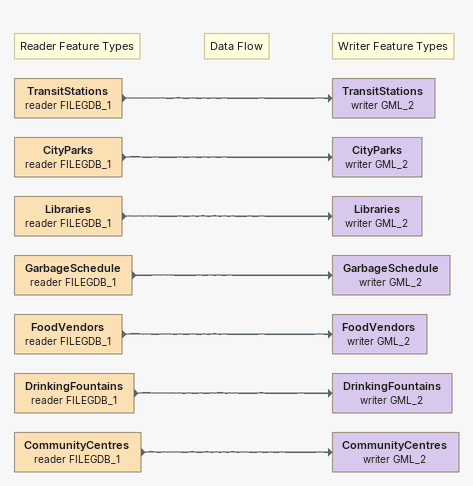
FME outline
Note: Reader Feature Types
TransitStations (reader FILEGDB_1)
    -> TransitStations (writer GML_2)
Note: Data Flow
Note: Writer Feature Types
TransitStations (writer GML_2)
CityParks (reader FILEGDB_1)
    -> CityParks (writer GML_2)
CityParks (writer GML_2)
Libraries (reader FILEGDB_1)
    -> Libraries (writer GML_2)
Libraries (writer GML_2)
GarbageSchedule (reader FILEGDB_1)
    -> GarbageSchedule (writer GML_2)
GarbageSchedule (writer GML_2)
FoodVendors (reader FILEGDB_1)
    -> FoodVendors (writer GML_2)
FoodVendors (writer GML_2)
DrinkingFountains (reader FILEGDB_1)
    -> DrinkingFountains (writer GML_2)
DrinkingFountains (writer GML_2)
CommunityCentres (reader FILEGDB_1)
    -> CommunityCentres (writer GML_2)
CommunityCentres (writer GML_2)
